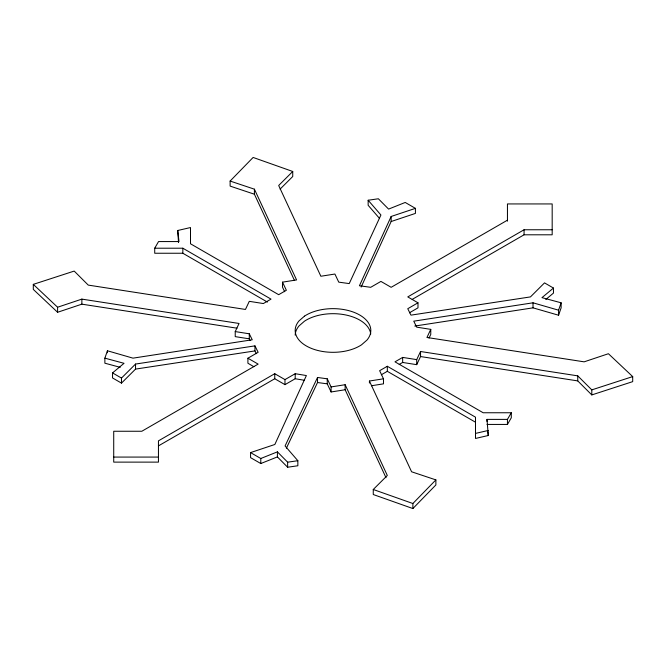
<?xml version="1.0" encoding="UTF-8"?>
<svg xmlns="http://www.w3.org/2000/svg" width="666" height="666" viewBox="0 0 666 666"><rect width="100%" height="100%" fill="white"/><g stroke="black" fill="none" stroke-linecap="round" stroke-linejoin="round"><path stroke-width="1" d="M120.205 367.324L104.87 363.195L104.87 358.15L107.426 350.774L132.984 358.15L252.248 339.785L249.292 333.799L235.231 331.585L235.231 336.63L249.292 338.844L250.133 340.551M414.776 326.057L533.016 307.85L558.574 315.226L558.574 310.19L561.13 302.805L541.957 297.644L553.463 288.053L544.513 282.884L530.461 296.903L410.947 315.143L407.767 308.716L417.99 302.805L417.99 307.85L409.473 312.77M558.574 315.226L561.13 307.85L561.13 302.805M361.139 287.063L391.15 221.52L415.434 213.403L415.434 208.358L391.15 216.475L359.424 285.764L370.704 287.312L380.927 281.41L391.15 287.312L507.45 220.171M235.231 331.585L239.061 323.468L81.868 299.117L57.584 307.234L33.3 284.365L74.201 271.079L88.253 285.098L245.454 309.449L249.292 301.332L263.345 303.546L271.012 299.117L182.834 248.21L154.712 248.21L154.712 253.246L182.834 253.246L267.416 302.081M558.574 310.19L533.016 302.805L413.752 321.17L416.708 327.156L430.769 329.37L426.939 337.487L584.132 361.838L608.416 353.721L632.7 376.598L632.7 381.635L591.799 394.921L577.747 380.902L420.546 356.551L416.708 364.668L402.655 362.454L399.242 364.419M416.708 364.668L416.708 359.623L420.546 351.506L577.747 375.857L591.799 389.876L591.799 394.921M429.062 338.02L430.769 334.415L430.769 329.37M386.014 477.705L345.138 389.752L331.085 391.966L331.085 386.929L327.247 378.812L317.524 377.472L285.073 445.954L297.852 460.714L297.852 465.759L287.629 467.232L277.406 456.901L277.406 451.856L260.789 458.499L250.566 452.597L250.566 457.642L260.789 463.544L277.406 456.901M286.405 448.185L317.524 382.517L317.524 377.472M154.712 248.21L158.55 241.567L178.996 241.567L177.722 230.494L190.501 227.547L190.501 243.781L278.679 294.688L286.355 290.268L282.517 282.151L296.578 279.936L254.404 189.177L230.12 181.06L230.12 186.105L254.404 194.222L294.405 280.303M487.004 424.433L507.45 424.433L507.45 419.389L511.288 412.754L483.166 412.754L394.988 361.838L402.655 357.409L416.708 359.623M507.45 424.433L511.288 417.79L511.288 412.754M230.12 181.06L253.122 157.451L292.74 171.47L292.74 176.507L280.086 189.127M331.085 386.929L345.138 384.715L387.321 475.474L373.26 489.493L373.26 494.53L412.878 508.549L412.878 503.513L435.88 479.895L411.596 471.778L369.422 381.027L383.483 378.812L383.483 383.849L371.437 385.747M412.878 508.549L435.88 484.94L435.88 479.895M292.74 171.47L278.679 185.489L320.862 276.248L334.915 274.034L338.753 282.151L349.234 283.591L380.927 215.001L368.148 200.241L378.371 198.768L388.594 209.099L405.211 202.456L415.434 208.358M104.87 358.15L124.043 363.311L112.537 372.91L112.537 377.947L121.487 383.116L121.487 378.072L135.539 364.052L254.953 345.87L258.142 352.306L247.91 358.208L247.91 363.245L253.879 366.691M121.487 383.116L135.539 369.097L254.953 350.915L256.318 353.671M545.795 299.492L553.463 293.09L553.463 288.053M250.566 452.597L274.85 444.48L306.377 375.557L295.205 373.701L284.973 379.603L274.75 373.701L158.45 440.85L158.45 462.121L113.719 462.121L113.719 431.252L141.833 431.252L258.142 364.111L247.91 358.208M552.181 229.762L524.067 229.762L407.767 296.903L417.99 302.805M158.45 445.887L274.75 378.746L284.973 384.648L295.205 378.746L304.345 380.261M412.237 299.367L524.067 234.798L552.181 234.798L552.181 203.938L507.45 203.938L507.45 221.154M507.45 419.389L487.004 419.389L488.278 435.506L475.499 438.453L475.499 417.182L387.321 366.267L379.645 370.696L383.483 378.812M381.352 374.75L387.321 371.312L475.499 422.219M33.3 284.365L33.3 289.402L57.584 312.279L81.868 304.162L237.013 328.196M591.799 389.876L632.7 376.598M475.499 433.408L488.278 430.461M277.406 451.856L287.629 462.187L297.852 460.714M113.719 457.076L158.45 457.076M317.524 382.517L327.247 383.849L331.085 391.966M373.26 489.493L412.878 503.513M112.537 372.91L121.487 378.072M379.578 218.49L368.148 205.286L368.148 200.241M284.648 291.7L282.517 287.188L282.517 282.151M487.82 431.476L488.278 435.506M178.53 242.582L177.722 230.494M577.747 375.857L577.747 380.902M533.016 302.805L533.016 307.85M524.067 229.762L524.067 234.798M487.004 419.389L487.004 421.411M420.546 351.506L420.546 356.551M402.655 357.409L402.655 362.454M391.15 216.475L391.15 221.52M387.321 366.267L387.321 371.312M369.422 381.027L369.422 383.042M345.138 384.715L345.138 389.752M327.247 378.812L327.247 383.849M295.205 373.701L295.205 378.746M287.629 462.187L287.629 467.232M284.973 379.603L284.973 384.648M274.75 373.701L274.75 378.746M260.789 458.499L260.789 463.544M254.953 345.87L254.953 350.915M254.404 189.177L254.404 194.222M249.292 333.799L249.292 338.844M182.834 248.21L182.834 253.246M135.539 364.052L135.539 369.097M107.426 350.774L107.426 352.789M81.868 299.117L81.868 304.162M57.584 307.234L57.584 312.279M295.188 335.123A37.82 21.836 0 0 1 299.026 325.932L304.479 321.179A37.82 21.836 0 0 1 345.03 314.818A37.82 21.836 0 0 1 370.729 334.016M304.479 316.142L299.026 320.887A37.82 21.836 0 0 0 312.096 348.676A37.82 21.836 0 0 0 361.521 344.822L366.974 340.068A37.82 21.836 0 0 0 353.904 312.287A37.82 21.836 0 0 0 304.479 316.142"/></g></svg>
